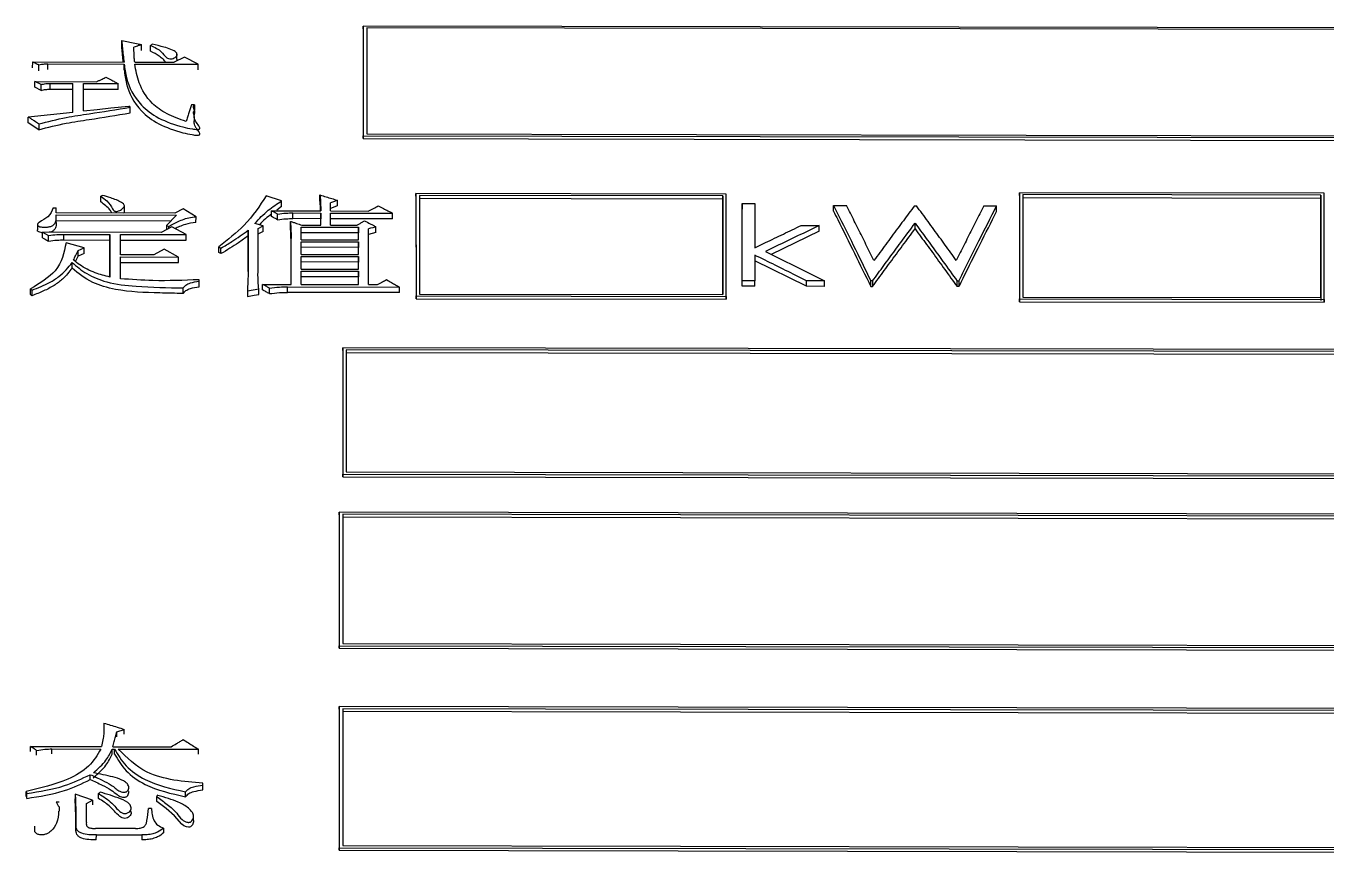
# Model space of a CAD drawing. Header units: millimetres. Extents: x 2384 to 4064, y 886 to 2074.
# Drawn here: x 2779.08 to 2797.7, y 1858.33 to 1870.18 of the extents above; entities that cross this region are included whole.
import ezdxf

# ---------------------------------------------------------------- set-up
doc = ezdxf.new("R2010")
doc.units = ezdxf.units.MM

msp = doc.modelspace()

# ---------------------------------------------------------------- linework, layer by layer
at = {"color": 7, "linetype": 'Continuous', "lineweight": 25}
for p, q in [((2783.903, 1870.134), (2783.905, 1868.563)), ((2806.037, 1870.135), (2783.904, 1870.176)), ((2805.987, 1870.111), (2783.954, 1870.152)), ((2780.86, 1869.815), (2780.86, 1869.899)), ((2781.347, 1869.732), (2781.196, 1869.658)), ((2781.236, 1869.7), (2781.236, 1869.784)), ((2781.542, 1869.63), (2781.347, 1869.732)), ((2779.172, 1869.578), (2779.173, 1869.661)), ((2779.173, 1869.661), (2780.482, 1869.659)), ((2779.259, 1869.535), (2779.259, 1869.618)), ((2779.389, 1869.634), (2780.482, 1869.632)), ((2779.389, 1869.551), (2779.389, 1869.634)), ((2780.481, 1869.549), (2780.482, 1869.632)), ((2780.633, 1869.659), (2781.196, 1869.658)), ((2780.633, 1869.632), (2781.542, 1869.63)), ((2779.205, 1869.381), (2780.092, 1869.379)), ((2779.205, 1869.298), (2779.205, 1869.381)), ((2779.421, 1869.27), (2779.422, 1869.354)), ((2779.422, 1869.354), (2779.746, 1869.353)), ((2779.292, 1869.254), (2779.205, 1869.298)), ((2779.421, 1869.27), (2779.746, 1869.27)), ((2779.747, 1868.938), (2779.746, 1869.353)), ((2779.746, 1869.27), (2779.746, 1869.353)), ((2779.746, 1868.938), (2779.746, 1869.27)), ((2780.395, 1869.269), (2779.897, 1869.269)), ((2779.898, 1869.353), (2780.395, 1869.352)), ((2779.898, 1868.96), (2779.898, 1869.353)), ((2780.569, 1869.013), (2780.547, 1869.03)), ((2781.488, 1869.045), (2781.445, 1869.045)), ((2779.747, 1868.938), (2779.108, 1868.873)), ((2779.26, 1868.691), (2779.108, 1868.79)), ((2783.955, 1868.63), (2805.988, 1868.589)), ((2783.905, 1868.604), (2806.038, 1868.563)), ((2783.905, 1868.563), (2783.905, 1868.604)), ((2783.905, 1868.563), (2806.038, 1868.522)), ((2780.148, 1867.739), (2780.169, 1867.751)), ((2782.733, 1867.671), (2782.516, 1867.746)), ((2783.284, 1867.675), (2783.284, 1867.756)), ((2784.658, 1867.778), (2784.659, 1866.311)), ((2789.099, 1867.77), (2784.658, 1867.778)), ((2784.658, 1867.737), (2784.659, 1866.271)), ((2784.708, 1867.751), (2784.709, 1866.338)), ((2789.049, 1867.743), (2784.708, 1867.751)), ((2784.708, 1867.711), (2789.049, 1867.703)), ((2789.05, 1866.33), (2789.049, 1867.743)), ((2789.049, 1867.743), (2789.049, 1867.703)), ((2789.049, 1867.703), (2789.05, 1866.33)), ((2789.1, 1866.302), (2789.099, 1867.77)), ((2793.295, 1867.788), (2793.296, 1866.267)), ((2797.658, 1867.78), (2793.295, 1867.788)), ((2793.295, 1867.747), (2793.296, 1866.227)), ((2793.345, 1867.762), (2793.346, 1866.295)), ((2797.608, 1867.754), (2793.345, 1867.762)), ((2793.345, 1867.721), (2797.608, 1867.713)), ((2797.608, 1866.287), (2797.608, 1867.754)), ((2797.608, 1867.754), (2797.608, 1867.713)), ((2797.658, 1866.259), (2797.658, 1867.78)), ((2779.466, 1867.574), (2779.509, 1867.574)), ((2779.509, 1867.499), (2779.509, 1867.574)), ((2781.208, 1867.496), (2779.509, 1867.499)), ((2780.485, 1867.521), (2780.485, 1867.603)), ((2781.327, 1867.559), (2781.208, 1867.496)), ((2781.511, 1867.444), (2781.327, 1867.559)), ((2782.592, 1867.528), (2783.295, 1867.527)), ((2782.592, 1867.447), (2782.592, 1867.528)), ((2782.733, 1867.59), (2782.665, 1867.539)), ((2782.733, 1867.59), (2782.733, 1867.671)), ((2782.895, 1867.499), (2783.295, 1867.498)), ((2782.895, 1867.418), (2782.895, 1867.499)), ((2783.296, 1867.325), (2783.295, 1867.498)), ((2783.295, 1867.498), (2783.295, 1867.417)), ((2783.436, 1867.527), (2783.436, 1867.642)), ((2783.436, 1867.527), (2783.977, 1867.526)), ((2783.436, 1867.498), (2784.323, 1867.496)), ((2783.436, 1867.325), (2783.436, 1867.498)), ((2789.328, 1866.529), (2789.327, 1867.634)), ((2789.327, 1867.634), (2789.507, 1867.634)), ((2789.328, 1866.449), (2789.327, 1867.553)), ((2789.507, 1867.634), (2789.507, 1866.999)), ((2790.635, 1867.605), (2790.821, 1867.604)), ((2791.794, 1867.602), (2791.82, 1867.602)), ((2792.785, 1867.601), (2792.968, 1867.6)), ((2792.968, 1867.519), (2792.968, 1867.6)), ((2779.241, 1867.335), (2779.24, 1867.255)), ((2779.509, 1867.471), (2781.229, 1867.467)), ((2779.51, 1867.363), (2779.511, 1867.444)), ((2779.51, 1867.39), (2781.154, 1867.387)), ((2781.229, 1867.467), (2781.089, 1867.317)), ((2781.089, 1867.317), (2781.121, 1867.306)), ((2781.089, 1867.317), (2781.089, 1867.259)), ((2781.51, 1867.363), (2781.511, 1867.444)), ((2782.473, 1867.315), (2782.354, 1867.35)), ((2782.398, 1867.274), (2782.473, 1867.315)), ((2782.679, 1867.401), (2782.679, 1867.482)), ((2783.295, 1867.417), (2782.895, 1867.418)), ((2783.025, 1867.325), (2783.296, 1867.325)), ((2783.295, 1867.325), (2783.295, 1867.417)), ((2784.323, 1867.415), (2783.436, 1867.417)), ((2783.436, 1867.325), (2783.815, 1867.324)), ((2790.172, 1867.319), (2790.43, 1867.318)), ((2790.43, 1867.237), (2790.43, 1867.318)), ((2791.802, 1867.271), (2791.802, 1867.352)), ((2779.315, 1867.222), (2779.401, 1867.175)), ((2781.013, 1867.219), (2779.315, 1867.222)), ((2779.315, 1867.142), (2779.315, 1867.222)), ((2779.401, 1867.095), (2779.401, 1867.175)), ((2779.617, 1867.112), (2779.618, 1867.192)), ((2779.618, 1867.192), (2780.278, 1867.191)), ((2780.278, 1867.191), (2780.278, 1866.581)), ((2780.429, 1867.191), (2781.37, 1867.189)), ((2780.429, 1866.899), (2780.429, 1867.191)), ((2781.165, 1867.3), (2781.013, 1867.219)), ((2781.37, 1867.189), (2781.165, 1867.3)), ((2782.257, 1867.251), (2782.257, 1866.666)), ((2782.257, 1867.171), (2782.257, 1867.251)), ((2782.257, 1866.659), (2782.257, 1867.171)), ((2782.473, 1867.234), (2782.397, 1867.194)), ((2782.398, 1866.69), (2782.398, 1867.274)), ((2782.873, 1867.054), (2782.874, 1867.134)), ((2782.874, 1866.476), (2782.874, 1867.134)), ((2783.014, 1867.296), (2783.836, 1867.295)), ((2783.014, 1867.116), (2783.014, 1867.296)), ((2783.836, 1867.214), (2783.014, 1867.216)), ((2783.836, 1867.115), (2783.836, 1867.295)), ((2783.836, 1867.295), (2783.836, 1867.214)), ((2783.836, 1867.115), (2783.836, 1867.214)), ((2783.977, 1866.474), (2783.977, 1867.271)), ((2790.43, 1867.237), (2789.741, 1866.906)), ((2779.617, 1867.112), (2780.277, 1867.111)), ((2779.91, 1867), (2779.65, 1867.07)), ((2779.823, 1866.959), (2779.91, 1867)), ((2779.823, 1866.879), (2779.823, 1866.959)), ((2780.278, 1866.581), (2780.277, 1867.111)), ((2780.429, 1867.11), (2781.37, 1867.109)), ((2781.057, 1866.98), (2780.905, 1866.898)), ((2781.262, 1866.868), (2781.057, 1866.98)), ((2781.835, 1866.933), (2781.835, 1867.014)), ((2781.835, 1867.013), (2781.868, 1866.996)), ((2781.868, 1866.916), (2781.835, 1866.933)), ((2781.868, 1866.916), (2781.868, 1866.996)), ((2782.874, 1866.476), (2782.873, 1867.054)), ((2783.014, 1867.116), (2783.836, 1867.115)), ((2783.014, 1867.087), (2783.837, 1867.086)), ((2783.014, 1866.906), (2783.014, 1867.087)), ((2783.836, 1867.005), (2783.014, 1867.007)), ((2783.837, 1867.086), (2783.836, 1867.005)), ((2783.836, 1866.904), (2783.836, 1867.005)), ((2783.837, 1866.904), (2783.837, 1867.086)), ((2779.737, 1866.709), (2779.737, 1866.789)), ((2779.91, 1866.919), (2779.823, 1866.879)), ((2780.905, 1866.898), (2780.429, 1866.899)), ((2780.429, 1866.87), (2781.262, 1866.868)), ((2780.429, 1866.557), (2780.429, 1866.87)), ((2780.429, 1866.79), (2781.262, 1866.788)), ((2783.014, 1866.906), (2783.837, 1866.904)), ((2783.014, 1866.877), (2783.837, 1866.875)), ((2783.015, 1866.694), (2783.014, 1866.877)), ((2783.836, 1866.795), (2783.014, 1866.797)), ((2783.837, 1866.875), (2783.836, 1866.795)), ((2783.836, 1866.693), (2783.836, 1866.795)), ((2783.837, 1866.693), (2783.837, 1866.875)), ((2789.507, 1866.895), (2789.507, 1866.529)), ((2790.25, 1866.448), (2789.507, 1866.815)), ((2783.836, 1866.583), (2783.014, 1866.585)), ((2783.015, 1866.694), (2783.837, 1866.693)), ((2783.015, 1866.665), (2783.837, 1866.663)), ((2783.015, 1866.475), (2783.015, 1866.665)), ((2783.837, 1866.663), (2783.836, 1866.583)), ((2783.836, 1866.474), (2783.836, 1866.583)), ((2783.837, 1866.474), (2783.837, 1866.663)), ((2779.142, 1866.411), (2779.164, 1866.393)), ((2779.142, 1866.332), (2779.142, 1866.411)), ((2781.554, 1866.52), (2781.554, 1866.543)), ((2781.554, 1866.44), (2781.554, 1866.52)), ((2782.247, 1866.382), (2782.246, 1866.302)), ((2782.247, 1866.382), (2782.409, 1866.411)), ((2782.463, 1866.397), (2782.463, 1866.476)), ((2782.463, 1866.476), (2782.874, 1866.476)), ((2782.56, 1866.343), (2782.56, 1866.423)), ((2782.82, 1866.361), (2782.82, 1866.44)), ((2782.82, 1866.44), (2784.421, 1866.437)), ((2783.015, 1866.475), (2783.837, 1866.474)), ((2783.977, 1866.474), (2784.107, 1866.473)), ((2789.328, 1866.449), (2789.328, 1866.529)), ((2789.507, 1866.529), (2789.328, 1866.529)), ((2789.507, 1866.449), (2789.328, 1866.449)), ((2789.507, 1866.449), (2789.507, 1866.529)), ((2790.507, 1866.527), (2790.25, 1866.527)), ((2790.507, 1866.447), (2790.25, 1866.448)), ((2790.507, 1866.447), (2790.507, 1866.527)), ((2791.167, 1866.446), (2791.193, 1866.446)), ((2791.193, 1866.525), (2791.168, 1866.526)), ((2791.193, 1866.525), (2791.193, 1866.446)), ((2792.43, 1866.523), (2792.404, 1866.523)), ((2792.429, 1866.444), (2792.404, 1866.444)), ((2792.43, 1866.523), (2792.429, 1866.444)), ((2779.163, 1866.314), (2779.142, 1866.332)), ((2784.421, 1866.358), (2782.82, 1866.361)), ((2784.659, 1866.271), (2784.659, 1866.311)), ((2784.659, 1866.311), (2789.1, 1866.302)), ((2784.659, 1866.271), (2789.1, 1866.262)), ((2784.709, 1866.338), (2789.05, 1866.33)), ((2789.1, 1866.302), (2789.1, 1866.263)), ((2789.1, 1866.262), (2789.1, 1866.291)), ((2793.296, 1866.227), (2793.296, 1866.267)), ((2793.296, 1866.267), (2797.658, 1866.259)), ((2793.296, 1866.227), (2797.658, 1866.219)), ((2793.346, 1866.295), (2797.608, 1866.287)), ((2797.658, 1866.259), (2797.658, 1866.219)), ((2797.658, 1866.219), (2797.658, 1866.248)), ((2783.611, 1865.529), (2783.611, 1865.568)), ((2805.744, 1865.528), (2783.611, 1865.568)), ((2783.611, 1865.529), (2783.611, 1863.721)), ((2805.694, 1865.5), (2783.661, 1865.54)), ((2783.661, 1865.501), (2805.694, 1865.46)), ((2783.661, 1863.789), (2805.694, 1863.748)), ((2783.611, 1863.759), (2805.744, 1863.719)), ((2783.611, 1863.721), (2783.611, 1863.759)), ((2783.611, 1863.721), (2805.744, 1863.68)), ((2805.694, 1863.173), (2783.561, 1863.214)), ((2783.561, 1863.176), (2783.561, 1861.265)), ((2805.644, 1863.143), (2783.611, 1863.184)), ((2783.611, 1863.146), (2805.644, 1863.106)), ((2783.561, 1861.265), (2783.561, 1861.301)), ((2783.561, 1861.301), (2805.694, 1861.261)), ((2783.561, 1861.265), (2805.694, 1861.224)), ((2783.611, 1861.332), (2805.644, 1861.292)), ((2805.694, 1860.389), (2783.561, 1860.43)), ((2783.561, 1860.394), (2783.561, 1858.373)), ((2805.644, 1860.357), (2783.611, 1860.398)), ((2783.611, 1860.362), (2805.644, 1860.322)), ((2780.376, 1860.069), (2780.484, 1860.103)), ((2780.376, 1859.998), (2780.376, 1860.069)), ((2779.143, 1859.858), (2780.16, 1859.856)), ((2779.143, 1859.787), (2779.143, 1859.858)), ((2780.187, 1860.021), (2780.186, 1860.007)), ((2779.229, 1859.732), (2779.229, 1859.802)), ((2779.445, 1859.752), (2779.446, 1859.822)), ((2779.446, 1859.822), (2780.149, 1859.821)), ((2780.311, 1859.821), (2780.344, 1859.821)), ((2780.311, 1859.75), (2780.311, 1859.821)), ((2780.322, 1859.855), (2781.155, 1859.854)), ((2780.343, 1859.75), (2780.344, 1859.821)), ((2780.398, 1859.821), (2781.544, 1859.819)), ((2779.997, 1859.384), (2779.997, 1859.454)), ((2781.609, 1859.305), (2781.609, 1859.333)), ((2781.609, 1859.235), (2781.609, 1859.305)), ((2779.078, 1859.212), (2779.089, 1859.184)), ((2779.088, 1859.114), (2779.089, 1859.184)), ((2780.03, 1859.091), (2779.781, 1859.176)), ((2779.781, 1859.176), (2779.781, 1859.106)), ((2780.949, 1859.069), (2780.949, 1859.139)), ((2781.36, 1859.138), (2781.36, 1859.208)), ((2779.51, 1859.064), (2779.543, 1859)), ((2779.51, 1859.064), (2779.554, 1859.064)), ((2779.555, 1858.93), (2779.555, 1859)), ((2779.943, 1859.043), (2780.03, 1859.091)), ((2779.943, 1858.769), (2779.943, 1859.043)), ((2780.574, 1859.009), (2780.574, 1859.01)), ((2780.574, 1858.94), (2780.574, 1858.947)), ((2780.873, 1858.971), (2780.83, 1858.971)), ((2781.468, 1858.821), (2781.468, 1858.822)), ((2781.469, 1858.884), (2781.469, 1858.891)), ((2779.201, 1858.717), (2779.201, 1858.647)), ((2779.792, 1858.734), (2779.791, 1858.665)), ((2779.792, 1858.715), (2779.791, 1858.646)), ((2780.646, 1858.683), (2780.073, 1858.684)), ((2780.083, 1858.523), (2780.084, 1858.592)), ((2780.084, 1858.592), (2780.733, 1858.591)), ((2780.733, 1858.591), (2780.733, 1858.522)), ((2781.047, 1858.689), (2781.046, 1858.62)), ((2783.561, 1858.407), (2805.694, 1858.366)), ((2783.561, 1858.373), (2783.561, 1858.407)), ((2783.561, 1858.373), (2805.694, 1858.332)), ((2783.611, 1858.44), (2805.644, 1858.399))]:
    msp.add_line(p, q, dxfattribs=at)
at = {"color": 7, "linetype": 'Continuous', "lineweight": 25, "flags": 128}
for points in [[(2783.903, 1870.134), (2783.904, 1870.158), (2783.904, 1870.176)], [(2780.449, 1869.884), (2780.449, 1869.931), (2780.449, 1869.968)], [(2780.86, 1869.899), (2780.865, 1869.902), (2780.874, 1869.908), (2780.882, 1869.914)], [(2780.73, 1869.825), (2780.73, 1869.872), (2780.73, 1869.909)], [(2781.541, 1869.547), (2781.542, 1869.593), (2781.542, 1869.63)], [(2779.292, 1869.254), (2779.292, 1869.296), (2779.292, 1869.338)], [(2780.395, 1869.269), (2780.395, 1869.315), (2780.395, 1869.352)], [(2779.898, 1868.96), (2780.094, 1868.981), (2780.29, 1869.002), (2780.547, 1869.03)], [(2780.568, 1868.931), (2780.568, 1868.961), (2780.569, 1868.987), (2780.569, 1869.013)], [(2781.488, 1869.045), (2781.488, 1868.973), (2781.488, 1868.964)], [(2779.108, 1868.79), (2779.108, 1868.837), (2779.108, 1868.873)], [(2779.26, 1868.774), (2779.26, 1868.753), (2779.26, 1868.732), (2779.26, 1868.691)], [(2780.147, 1867.658), (2780.147, 1867.686), (2780.147, 1867.713), (2780.148, 1867.739)], [(2783.533, 1867.681), (2783.533, 1867.636), (2783.533, 1867.6)], [(2784.658, 1867.737), (2784.658, 1867.76), (2784.658, 1867.778)], [(2793.295, 1867.747), (2793.295, 1867.77), (2793.295, 1867.788)], [(2784.323, 1867.415), (2784.323, 1867.461), (2784.323, 1867.496)], [(2789.327, 1867.634), (2789.327, 1867.589), (2789.327, 1867.553)], [(2790.635, 1867.524), (2790.635, 1867.569), (2790.635, 1867.605)], [(2781.121, 1867.277), (2781.121, 1867.281), (2781.121, 1867.306)], [(2782.473, 1867.234), (2782.473, 1867.279), (2782.473, 1867.315)], [(2782.863, 1867.297), (2782.863, 1867.342), (2782.863, 1867.378)], [(2780.277, 1867.111), (2780.277, 1867.156), (2780.278, 1867.191)], [(2781.37, 1867.109), (2781.37, 1867.154), (2781.37, 1867.189)], [(2784.085, 1867.3), (2784.04, 1867.288), (2784.008, 1867.28), (2783.977, 1867.271)], [(2784.085, 1867.22), (2784.031, 1867.205), (2783.977, 1867.191)], [(2784.085, 1867.22), (2784.085, 1867.265), (2784.085, 1867.3)], [(2779.91, 1866.919), (2779.91, 1866.964), (2779.91, 1867)], [(2781.262, 1866.788), (2781.262, 1866.833), (2781.262, 1866.868)], [(2779.163, 1866.314), (2779.164, 1866.343), (2779.164, 1866.368), (2779.164, 1866.393)], [(2781.327, 1866.346), (2781.327, 1866.368), (2781.327, 1866.39), (2781.327, 1866.425)], [(2782.409, 1866.332), (2782.409, 1866.376), (2782.409, 1866.411)], [(2784.421, 1866.358), (2784.421, 1866.402), (2784.421, 1866.437)], [(2790.25, 1866.448), (2790.25, 1866.492), (2790.25, 1866.527)], [(2791.167, 1866.446), (2791.168, 1866.491), (2791.168, 1866.526)], [(2792.404, 1866.444), (2792.404, 1866.488), (2792.404, 1866.523)], [(2782.246, 1866.302), (2782.294, 1866.311), (2782.342, 1866.32), (2782.409, 1866.332)], [(2783.561, 1863.176), (2783.561, 1863.197), (2783.561, 1863.214)], [(2783.561, 1860.394), (2783.561, 1860.414), (2783.561, 1860.43)], [(2780.484, 1860.032), (2780.484, 1860.072), (2780.484, 1860.103)], [(2781.544, 1859.748), (2781.544, 1859.787), (2781.544, 1859.819)], [(2779.078, 1859.142), (2779.078, 1859.17), (2779.078, 1859.191), (2779.078, 1859.212)], [(2780.116, 1859.182), (2780.122, 1859.187), (2780.13, 1859.195), (2780.138, 1859.203)], [(2780.116, 1859.112), (2780.116, 1859.138), (2780.116, 1859.16), (2780.116, 1859.182)], [(2780.949, 1859.139), (2780.955, 1859.149), (2780.96, 1859.16)], [(2780.03, 1859.091), (2780.03, 1859.052), (2780.029, 1859.022)], [(2781.468, 1858.821), (2781.474, 1858.777), (2781.46, 1858.735), (2781.448, 1858.72), (2781.431, 1858.707), (2781.417, 1858.703), (2781.401, 1858.702), (2781.375, 1858.706), (2781.338, 1858.721), (2781.309, 1858.745), (2781.203, 1858.866), (2781.081, 1858.97), (2780.949, 1859.069), (2780.949, 1859.069)]]:
    msp.add_lwpolyline(points, dxfattribs=at)
at = {"color": 7, "linetype": 'Continuous', "lineweight": 25}
for points, knots in [([(2783.904, 1870.176), (2783.904, 1870.023), (2783.904, 1869.715), (2783.904, 1869.193), (2783.905, 1868.818), (2783.905, 1868.604)], [0, 0, 0, 0, 0.300081, 0.600162, 1, 1, 1, 1]), ([(2783.954, 1870.152), (2783.954, 1869.998), (2783.954, 1869.691), (2783.954, 1869.184), (2783.955, 1868.827), (2783.955, 1868.63)], [0, 0, 0, 0, 0.3099206, 0.6198411, 1, 1, 1, 1]), ([(2780.449, 1869.968), (2780.452, 1869.932), (2780.457, 1869.862), (2780.468, 1869.759), (2780.477, 1869.692), (2780.482, 1869.659)], [0, 0, 0, 0, 0.35333, 0.676641, 1, 1, 1, 1]), ([(2780.449, 1869.968), (2780.48, 1869.962), (2780.542, 1869.949), (2780.636, 1869.929), (2780.699, 1869.916), (2780.73, 1869.909)], [0, 0, 0, 0, 0.332041, 0.66602, 1, 1, 1, 1]), ([(2780.86, 1869.899), (2780.919, 1869.871), (2781.023, 1869.823), (2781.056, 1869.74), (2781.117, 1869.709), (2781.153, 1869.704), (2781.187, 1869.712), (2781.212, 1869.726), (2781.231, 1869.742), (2781.24, 1869.76), (2781.24, 1869.778), (2781.221, 1869.81), (2781.152, 1869.844), (2781.033, 1869.881), (2780.939, 1869.902), (2780.882, 1869.914)], [0, 0, 0, 0, 0.207899, 0.367255, 0.399925, 0.431308, 0.463075, 0.497006, 0.528572, 0.558381, 0.588718, 0.619577, 0.72297, 0.829976, 1, 1, 1, 1]), ([(2780.471, 1869.659), (2780.47, 1869.668), (2780.464, 1869.71), (2780.457, 1869.785), (2780.451, 1869.851), (2780.449, 1869.884)], [0, 0, 0, 0, 0.119467, 0.559701, 1, 1, 1, 1]), ([(2780.73, 1869.909), (2780.716, 1869.905), (2780.691, 1869.896), (2780.655, 1869.884), (2780.633, 1869.876), (2780.622, 1869.872)], [0, 0, 0, 0, 0.39045, 0.695225, 1, 1, 1, 1]), ([(2780.633, 1869.659), (2780.631, 1869.678), (2780.627, 1869.716), (2780.623, 1869.788), (2780.622, 1869.839), (2780.622, 1869.872)], [0, 0, 0, 0, 0.268563, 0.537144, 1, 1, 1, 1]), ([(2781.076, 1869.658), (2781.064, 1869.672), (2781.04, 1869.703), (2780.97, 1869.757), (2780.903, 1869.792), (2780.86, 1869.815)], [0, 0, 0, 0, 0.235239, 0.506973, 1, 1, 1, 1]), ([(2779.259, 1869.618), (2779.247, 1869.624), (2779.226, 1869.635), (2779.197, 1869.649), (2779.181, 1869.657), (2779.173, 1869.661)], [0, 0, 0, 0, 0.42836, 0.71418, 1, 1, 1, 1]), ([(2779.259, 1869.618), (2779.273, 1869.622), (2779.295, 1869.629), (2779.329, 1869.632), (2779.359, 1869.634), (2779.379, 1869.634), (2779.389, 1869.634)], [0, 0, 0, 0, 0.335689, 0.556704, 0.778126, 1, 1, 1, 1]), ([(2780.481, 1869.549), (2780.491, 1869.482), (2780.52, 1869.283), (2780.65, 1869.005), (2780.962, 1868.765), (2781.24, 1868.666), (2781.432, 1868.623), (2781.507, 1868.612), (2781.541, 1868.613), (2781.553, 1868.616), (2781.561, 1868.619), (2781.565, 1868.624), (2781.567, 1868.633), (2781.555, 1868.665), (2781.51, 1868.714), (2781.473, 1868.791), (2781.5, 1868.858), (2781.478, 1868.909), (2781.472, 1868.936), (2781.477, 1868.953), (2781.484, 1868.959), (2781.488, 1868.962)], [0, 0, 0, 0, 0.129829, 0.392265, 0.539565, 0.686588, 0.73718, 0.76257, 0.76778, 0.773041, 0.775887, 0.778742, 0.782767, 0.793345, 0.839945, 0.886831, 0.942514, 0.966733, 0.986504, 0.993692, 1, 1, 1, 1]), ([(2780.482, 1869.632), (2780.491, 1869.566), (2780.521, 1869.366), (2780.65, 1869.089), (2780.961, 1868.848), (2781.24, 1868.748), (2781.434, 1868.705), (2781.51, 1868.694), (2781.543, 1868.696), (2781.553, 1868.698), (2781.561, 1868.702), (2781.565, 1868.706), (2781.568, 1868.715), (2781.556, 1868.746), (2781.513, 1868.794), (2781.473, 1868.869), (2781.502, 1868.937), (2781.479, 1868.989), (2781.472, 1869.016), (2781.476, 1869.033), (2781.482, 1869.041), (2781.487, 1869.044), (2781.488, 1869.045)], [0, 0, 0, 0, 0.1296895, 0.3918261, 0.5391699, 0.6862541, 0.7378331, 0.7637425, 0.7682469, 0.7727858, 0.7756342, 0.7784935, 0.7824669, 0.7927585, 0.8379735, 0.8833174, 0.939018, 0.9655913, 0.9846092, 0.9922703, 0.9982639, 1, 1, 1, 1]), ([(2781.369, 1868.808), (2781.274, 1868.843), (2781.083, 1868.911), (2780.826, 1869.098), (2780.686, 1869.35), (2780.65, 1869.542), (2780.633, 1869.632)], [0, 0, 0, 0, 0.194325, 0.390694, 0.714331, 1, 1, 1, 1]), ([(2781.235, 1869.699), (2781.236, 1869.698), (2781.24, 1869.692), (2781.239, 1869.686), (2781.238, 1869.682)], [0, 0, 0, 0, 0.30905, 1, 1, 1, 1]), ([(2779.292, 1869.338), (2779.28, 1869.344), (2779.259, 1869.354), (2779.23, 1869.369), (2779.214, 1869.377), (2779.205, 1869.381)], [0, 0, 0, 0, 0.428366, 0.714183, 1, 1, 1, 1]), ([(2779.292, 1869.338), (2779.315, 1869.343), (2779.356, 1869.353), (2779.402, 1869.354), (2779.422, 1869.354)], [0, 0, 0, 0, 0.55558, 1, 1, 1, 1]), ([(2780.092, 1869.379), (2780.105, 1869.386), (2780.129, 1869.398), (2780.173, 1869.42), (2780.204, 1869.435), (2780.222, 1869.444)], [0, 0, 0, 0, 0.285577, 0.571154, 1, 1, 1, 1]), ([(2780.222, 1869.444), (2780.246, 1869.431), (2780.287, 1869.41), (2780.345, 1869.379), (2780.378, 1869.361), (2780.395, 1869.352)], [0, 0, 0, 0, 0.416444, 0.708222, 1, 1, 1, 1]), ([(2779.292, 1869.254), (2779.315, 1869.26), (2779.356, 1869.27), (2779.401, 1869.27), (2779.421, 1869.27)], [0, 0, 0, 0, 0.555545, 1, 1, 1, 1]), ([(2779.26, 1868.774), (2779.39, 1868.807), (2779.623, 1868.867), (2780.07, 1868.931), (2780.374, 1868.981), (2780.569, 1869.013)], [0, 0, 0, 0, 0.310143, 0.557762, 1, 1, 1, 1]), ([(2781.445, 1869.045), (2781.433, 1869.007), (2781.414, 1868.949), (2781.389, 1868.87), (2781.376, 1868.829), (2781.369, 1868.808)], [0, 0, 0, 0, 0.47686, 0.73846, 1, 1, 1, 1]), ([(2779.26, 1868.774), (2779.238, 1868.788), (2779.202, 1868.812), (2779.152, 1868.845), (2779.123, 1868.864), (2779.108, 1868.873)], [0, 0, 0, 0, 0.430323, 0.715161, 1, 1, 1, 1]), ([(2779.26, 1868.691), (2779.389, 1868.724), (2779.623, 1868.784), (2780.069, 1868.849), (2780.373, 1868.899), (2780.568, 1868.931)], [0, 0, 0, 0, 0.310123, 0.557748, 1, 1, 1, 1]), ([(2780.148, 1867.739), (2780.178, 1867.717), (2780.253, 1867.663), (2780.304, 1867.59), (2780.326, 1867.538), (2780.34, 1867.527), (2780.351, 1867.522), (2780.363, 1867.52), (2780.381, 1867.521), (2780.407, 1867.527), (2780.441, 1867.545), (2780.468, 1867.568), (2780.486, 1867.593), (2780.485, 1867.612), (2780.472, 1867.633), (2780.412, 1867.672), (2780.306, 1867.71), (2780.21, 1867.739), (2780.169, 1867.751)], [0, 0, 0, 0, 0.137525, 0.335447, 0.378025, 0.3933, 0.403602, 0.413937, 0.429101, 0.455132, 0.490172, 0.557555, 0.588524, 0.619673, 0.649408, 0.693614, 0.870956, 1, 1, 1, 1]), ([(2782.516, 1867.746), (2782.422, 1867.601), (2782.253, 1867.339), (2781.964, 1867.114), (2781.835, 1867.014)], [0, 0, 0, 0, 0.556051, 1, 1, 1, 1]), ([(2783.284, 1867.756), (2783.287, 1867.736), (2783.291, 1867.694), (2783.295, 1867.618), (2783.295, 1867.562), (2783.295, 1867.527)], [0, 0, 0, 0, 0.271414, 0.542845, 1, 1, 1, 1]), ([(2783.284, 1867.756), (2783.314, 1867.747), (2783.37, 1867.73), (2783.453, 1867.705), (2783.507, 1867.689), (2783.533, 1867.681)], [0, 0, 0, 0, 0.357822, 0.678911, 1, 1, 1, 1]), ([(2783.533, 1867.681), (2783.52, 1867.676), (2783.497, 1867.666), (2783.464, 1867.653), (2783.445, 1867.645), (2783.436, 1867.642)], [0, 0, 0, 0, 0.419954, 0.709977, 1, 1, 1, 1]), ([(2797.608, 1867.713), (2797.608, 1867.444), (2797.608, 1866.962), (2797.608, 1866.466), (2797.608, 1866.247)], [0, 0, 0, 0, 0.559997, 1, 1, 1, 1]), ([(2779.466, 1867.574), (2779.45, 1867.528), (2779.42, 1867.445), (2779.295, 1867.387), (2779.244, 1867.347), (2779.237, 1867.328), (2779.247, 1867.316), (2779.265, 1867.305), (2779.298, 1867.296), (2779.346, 1867.292), (2779.397, 1867.297), (2779.443, 1867.309), (2779.493, 1867.342), (2779.511, 1867.401), (2779.51, 1867.447), (2779.509, 1867.471)], [0, 0, 0, 0, 0.230342, 0.416703, 0.453391, 0.48758, 0.504129, 0.522219, 0.561724, 0.611998, 0.663323, 0.713955, 0.762021, 0.881086, 1, 1, 1, 1]), ([(2780.305, 1867.498), (2780.297, 1867.514), (2780.278, 1867.551), (2780.22, 1867.604), (2780.172, 1867.64), (2780.147, 1867.658)], [0, 0, 0, 0, 0.263498, 0.628443, 1, 1, 1, 1]), ([(2780.484, 1867.522), (2780.484, 1867.516), (2780.484, 1867.507), (2780.476, 1867.5), (2780.473, 1867.498)], [0, 0, 0, 0, 0.677229, 1, 1, 1, 1]), ([(2782.354, 1867.35), (2782.414, 1867.414), (2782.52, 1867.53), (2782.668, 1867.628), (2782.733, 1867.671)], [0, 0, 0, 0, 0.558291, 1, 1, 1, 1]), ([(2782.679, 1867.482), (2782.667, 1867.489), (2782.646, 1867.5), (2782.617, 1867.515), (2782.601, 1867.524), (2782.592, 1867.528)], [0, 0, 0, 0, 0.42836, 0.71418, 1, 1, 1, 1]), ([(2782.679, 1867.482), (2782.719, 1867.488), (2782.79, 1867.498), (2782.863, 1867.499), (2782.895, 1867.499)], [0, 0, 0, 0, 0.5588348, 1, 1, 1, 1]), ([(2783.294, 1867.527), (2783.293, 1867.542), (2783.292, 1867.591), (2783.288, 1867.641), (2783.284, 1867.675)], [0, 0, 0, 0, 0.303655, 1, 1, 1, 1]), ([(2783.533, 1867.6), (2783.517, 1867.594), (2783.485, 1867.58), (2783.452, 1867.567), (2783.436, 1867.561)], [0, 0, 0, 0, 0.501498, 1, 1, 1, 1]), ([(2783.977, 1867.526), (2783.989, 1867.532), (2784.014, 1867.545), (2784.061, 1867.57), (2784.095, 1867.588), (2784.118, 1867.6)], [0, 0, 0, 0, 0.263609, 0.527219, 1, 1, 1, 1]), ([(2784.118, 1867.6), (2784.143, 1867.587), (2784.19, 1867.564), (2784.258, 1867.529), (2784.301, 1867.507), (2784.323, 1867.496)], [0, 0, 0, 0, 0.369349, 0.684674, 1, 1, 1, 1]), ([(2790.635, 1867.605), (2790.654, 1867.567), (2790.748, 1867.379), (2790.926, 1867.022), (2791.084, 1866.697), (2791.168, 1866.526)], [0, 0, 0, 0, 0.105997, 0.529992, 1, 1, 1, 1]), ([(2790.635, 1867.524), (2790.655, 1867.484), (2790.755, 1867.284), (2790.932, 1866.927), (2791.09, 1866.605), (2791.167, 1866.446)], [0, 0, 0, 0, 0.112618, 0.563095, 1, 1, 1, 1]), ([(2791.212, 1866.816), (2791.194, 1866.855), (2791.137, 1866.97), (2791.043, 1867.159), (2790.932, 1867.383), (2790.858, 1867.531), (2790.821, 1867.604)], [0, 0, 0, 0, 0.144497, 0.433492, 0.716743, 1, 1, 1, 1]), ([(2791.794, 1867.602), (2791.767, 1867.567), (2791.687, 1867.459), (2791.55, 1867.275), (2791.383, 1867.049), (2791.269, 1866.894), (2791.212, 1866.816)], [0, 0, 0, 0, 0.137967, 0.413903, 0.706948, 1, 1, 1, 1]), ([(2792.392, 1866.82), (2792.365, 1866.856), (2792.286, 1866.966), (2792.151, 1867.152), (2791.987, 1867.377), (2791.876, 1867.527), (2791.82, 1867.602)], [0, 0, 0, 0, 0.139179, 0.417538, 0.708766, 1, 1, 1, 1]), ([(2792.785, 1867.601), (2792.766, 1867.563), (2792.709, 1867.451), (2792.615, 1867.265), (2792.503, 1867.042), (2792.429, 1866.894), (2792.392, 1866.82)], [0, 0, 0, 0, 0.145351, 0.436054, 0.718024, 1, 1, 1, 1]), ([(2792.429, 1866.444), (2792.45, 1866.485), (2792.551, 1866.689), (2792.73, 1867.05), (2792.89, 1867.364), (2792.968, 1867.519)], [0, 0, 0, 0, 0.1124937, 0.5624736, 1, 1, 1, 1]), ([(2792.43, 1866.523), (2792.449, 1866.562), (2792.544, 1866.755), (2792.723, 1867.116), (2792.884, 1867.433), (2792.968, 1867.6)], [0, 0, 0, 0, 0.105883, 0.529421, 1, 1, 1, 1]), ([(2779.508, 1867.363), (2779.508, 1867.348), (2779.509, 1867.311), (2779.493, 1867.262), (2779.448, 1867.23), (2779.422, 1867.224), (2779.411, 1867.222)], [0, 0, 0, 0, 0.26865, 0.702512, 0.877748, 1, 1, 1, 1]), ([(2781.121, 1867.306), (2781.159, 1867.327), (2781.221, 1867.362), (2781.317, 1867.403), (2781.407, 1867.435), (2781.476, 1867.441), (2781.511, 1867.444)], [0, 0, 0, 0, 0.334836, 0.553745, 0.775373, 1, 1, 1, 1]), ([(2781.51, 1867.363), (2781.458, 1867.356), (2781.372, 1867.345), (2781.278, 1867.306), (2781.232, 1867.284), (2781.212, 1867.274)], [0, 0, 0, 0, 0.470332, 0.771029, 1, 1, 1, 1]), ([(2782.592, 1867.483), (2782.562, 1867.461), (2782.497, 1867.414), (2782.445, 1867.36), (2782.418, 1867.331)], [0, 0, 0, 0, 0.457262, 1, 1, 1, 1]), ([(2782.679, 1867.401), (2782.664, 1867.409), (2782.635, 1867.424), (2782.606, 1867.44), (2782.592, 1867.447)], [0, 0, 0, 0, 0.499999, 1, 1, 1, 1]), ([(2782.679, 1867.401), (2782.718, 1867.407), (2782.79, 1867.417), (2782.863, 1867.418), (2782.895, 1867.418)], [0, 0, 0, 0, 0.558823, 1, 1, 1, 1]), ([(2782.863, 1867.378), (2782.864, 1867.348), (2782.867, 1867.293), (2782.87, 1867.212), (2782.873, 1867.16), (2782.874, 1867.134)], [0, 0, 0, 0, 0.362107, 0.681053, 1, 1, 1, 1]), ([(2782.863, 1867.378), (2782.877, 1867.373), (2782.907, 1867.364), (2782.961, 1867.346), (2783, 1867.333), (2783.025, 1867.325)], [0, 0, 0, 0, 0.27079, 0.54158, 1, 1, 1, 1]), ([(2783.815, 1867.324), (2783.827, 1867.331), (2783.85, 1867.345), (2783.887, 1867.366), (2783.911, 1867.38), (2783.923, 1867.387)], [0, 0, 0, 0, 0.3275538, 0.6637769, 1, 1, 1, 1]), ([(2783.923, 1867.387), (2783.95, 1867.373), (2783.991, 1867.351), (2784.045, 1867.322), (2784.072, 1867.308), (2784.085, 1867.3)], [0, 0, 0, 0, 0.4999999, 0.7499999, 1, 1, 1, 1]), ([(2789.507, 1866.999), (2789.559, 1867.024), (2789.696, 1867.09), (2789.917, 1867.197), (2790.087, 1867.278), (2790.172, 1867.319)], [0, 0, 0, 0, 0.233528, 0.616763, 1, 1, 1, 1]), ([(2790.43, 1867.318), (2790.378, 1867.293), (2790.224, 1867.219), (2789.967, 1867.096), (2789.761, 1866.997), (2789.659, 1866.947)], [0, 0, 0, 0, 0.201203, 0.600601, 1, 1, 1, 1]), ([(2791.193, 1866.525), (2791.22, 1866.562), (2791.301, 1866.673), (2791.435, 1866.856), (2791.611, 1867.095), (2791.733, 1867.26), (2791.802, 1867.352)], [0, 0, 0, 0, 0.132228, 0.396684, 0.661141, 1, 1, 1, 1]), ([(2791.802, 1867.352), (2791.828, 1867.316), (2791.908, 1867.207), (2792.041, 1867.025), (2792.215, 1866.786), (2792.336, 1866.617), (2792.404, 1866.523)], [0, 0, 0, 0, 0.1324799, 0.3974403, 0.6624006, 1, 1, 1, 1]), ([(2779.315, 1867.215), (2779.308, 1867.216), (2779.288, 1867.217), (2779.265, 1867.225), (2779.247, 1867.235), (2779.238, 1867.245), (2779.241, 1867.251), (2779.243, 1867.255)], [0, 0, 0, 0, 0.178857, 0.534546, 0.69736, 0.846239, 1, 1, 1, 1]), ([(2779.315, 1867.142), (2779.327, 1867.135), (2779.348, 1867.124), (2779.376, 1867.108), (2779.393, 1867.099), (2779.401, 1867.095)], [0, 0, 0, 0, 0.428611, 0.714305, 1, 1, 1, 1]), ([(2779.401, 1867.175), (2779.441, 1867.181), (2779.512, 1867.191), (2779.585, 1867.192), (2779.618, 1867.192)], [0, 0, 0, 0, 0.5588348, 1, 1, 1, 1]), ([(2781.868, 1866.996), (2781.92, 1867.026), (2782.014, 1867.082), (2782.142, 1867.169), (2782.219, 1867.224), (2782.257, 1867.251)], [0, 0, 0, 0, 0.376305, 0.687979, 1, 1, 1, 1]), ([(2782.257, 1867.171), (2782.211, 1867.138), (2782.127, 1867.077), (2781.996, 1866.992), (2781.911, 1866.941), (2781.868, 1866.916)], [0, 0, 0, 0, 0.372808, 0.686119, 1, 1, 1, 1]), ([(2782.873, 1867.054), (2782.872, 1867.083), (2782.87, 1867.139), (2782.866, 1867.22), (2782.864, 1867.271), (2782.863, 1867.297)], [0, 0, 0, 0, 0.366204, 0.683102, 1, 1, 1, 1]), ([(2791.193, 1866.446), (2791.221, 1866.484), (2791.305, 1866.599), (2791.448, 1866.794), (2791.623, 1867.031), (2791.742, 1867.191), (2791.802, 1867.271)], [0, 0, 0, 0, 0.1374394, 0.4123184, 0.7061558, 1, 1, 1, 1]), ([(2791.802, 1867.271), (2791.829, 1867.234), (2791.912, 1867.121), (2792.054, 1866.927), (2792.227, 1866.689), (2792.345, 1866.525), (2792.404, 1866.444)], [0, 0, 0, 0, 0.137702, 0.413107, 0.70655, 1, 1, 1, 1]), ([(2779.65, 1867.07), (2779.623, 1866.93), (2779.574, 1866.676), (2779.276, 1866.493), (2779.142, 1866.411)], [0, 0, 0, 0, 0.551895, 1, 1, 1, 1]), ([(2779.401, 1867.095), (2779.441, 1867.101), (2779.512, 1867.111), (2779.585, 1867.112), (2779.617, 1867.112)], [0, 0, 0, 0, 0.558823, 1, 1, 1, 1]), ([(2779.759, 1866.824), (2779.766, 1866.844), (2779.78, 1866.877), (2779.803, 1866.921), (2779.817, 1866.946), (2779.823, 1866.959)], [0, 0, 0, 0, 0.438753, 0.719321, 1, 1, 1, 1]), ([(2789.659, 1866.947), (2789.71, 1866.922), (2789.865, 1866.845), (2790.148, 1866.706), (2790.379, 1866.591), (2790.507, 1866.527)], [0, 0, 0, 0, 0.182207, 0.546622, 1, 1, 1, 1]), ([(2779.164, 1866.393), (2779.25, 1866.428), (2779.391, 1866.483), (2779.553, 1866.586), (2779.657, 1866.684), (2779.71, 1866.754), (2779.737, 1866.789)], [0, 0, 0, 0, 0.3473722, 0.5679297, 0.7850181, 1, 1, 1, 1]), ([(2779.737, 1866.789), (2779.803, 1866.733), (2779.936, 1866.621), (2780.25, 1866.489), (2780.734, 1866.435), (2781.103, 1866.429), (2781.327, 1866.425)], [0, 0, 0, 0, 0.189312, 0.380663, 0.622563, 1, 1, 1, 1]), ([(2780.278, 1866.581), (2780.206, 1866.599), (2780.089, 1866.629), (2779.949, 1866.693), (2779.844, 1866.754), (2779.787, 1866.801), (2779.759, 1866.824)], [0, 0, 0, 0, 0.34637, 0.567178, 0.784978, 1, 1, 1, 1]), ([(2779.784, 1866.804), (2779.79, 1866.817), (2779.803, 1866.841), (2779.816, 1866.866), (2779.823, 1866.879)], [0, 0, 0, 0, 0.491704, 1, 1, 1, 1]), ([(2790.25, 1866.527), (2790.198, 1866.553), (2790.049, 1866.627), (2789.801, 1866.75), (2789.605, 1866.847), (2789.507, 1866.895)], [0, 0, 0, 0, 0.208204, 0.604101, 1, 1, 1, 1]), ([(2779.737, 1866.709), (2779.695, 1866.655), (2779.625, 1866.566), (2779.482, 1866.457), (2779.331, 1866.379), (2779.22, 1866.336), (2779.163, 1866.314)], [0, 0, 0, 0, 0.332711, 0.551426, 0.774321, 1, 1, 1, 1]), ([(2781.327, 1866.346), (2781.215, 1866.348), (2780.891, 1866.354), (2780.441, 1866.37), (2779.988, 1866.499), (2779.826, 1866.634), (2779.737, 1866.709)], [0, 0, 0, 0, 0.188279, 0.544713, 0.7478, 1, 1, 1, 1]), ([(2782.257, 1866.666), (2782.256, 1866.632), (2782.254, 1866.567), (2782.25, 1866.472), (2782.248, 1866.412), (2782.247, 1866.382)], [0, 0, 0, 0, 0.367121, 0.68356, 1, 1, 1, 1]), ([(2782.409, 1866.411), (2782.405, 1866.445), (2782.399, 1866.509), (2782.397, 1866.602), (2782.398, 1866.66), (2782.398, 1866.69)], [0, 0, 0, 0, 0.368742, 0.684307, 1, 1, 1, 1]), ([(2781.554, 1866.543), (2781.334, 1866.534), (2780.958, 1866.518), (2780.584, 1866.546), (2780.429, 1866.557)], [0, 0, 0, 0, 0.5864613, 1, 1, 1, 1]), ([(2781.327, 1866.425), (2781.338, 1866.44), (2781.361, 1866.469), (2781.442, 1866.505), (2781.511, 1866.514), (2781.554, 1866.52)], [0, 0, 0, 0, 0.268928, 0.5480456, 1, 1, 1, 1]), ([(2781.327, 1866.346), (2781.338, 1866.36), (2781.361, 1866.389), (2781.442, 1866.425), (2781.511, 1866.434), (2781.554, 1866.44)], [0, 0, 0, 0, 0.268787, 0.547894, 1, 1, 1, 1]), ([(2782.56, 1866.423), (2782.548, 1866.43), (2782.526, 1866.442), (2782.493, 1866.46), (2782.473, 1866.471), (2782.463, 1866.476)], [0, 0, 0, 0, 0.380765, 0.690382, 1, 1, 1, 1]), ([(2782.56, 1866.343), (2782.544, 1866.352), (2782.511, 1866.37), (2782.479, 1866.388), (2782.463, 1866.397)], [0, 0, 0, 0, 0.5, 1, 1, 1, 1]), ([(2782.56, 1866.423), (2782.608, 1866.429), (2782.694, 1866.439), (2782.781, 1866.44), (2782.82, 1866.44)], [0, 0, 0, 0, 0.5592, 1, 1, 1, 1]), ([(2784.107, 1866.473), (2784.12, 1866.48), (2784.144, 1866.494), (2784.188, 1866.517), (2784.218, 1866.534), (2784.237, 1866.544)], [0, 0, 0, 0, 0.2855769, 0.5711538, 1, 1, 1, 1]), ([(2784.237, 1866.544), (2784.261, 1866.53), (2784.304, 1866.505), (2784.365, 1866.47), (2784.402, 1866.448), (2784.421, 1866.437)], [0, 0, 0, 0, 0.392599, 0.696299, 1, 1, 1, 1]), ([(2782.56, 1866.343), (2782.608, 1866.349), (2782.694, 1866.359), (2782.781, 1866.36), (2782.82, 1866.361)], [0, 0, 0, 0, 0.559192, 1, 1, 1, 1]), ([(2783.611, 1865.568), (2783.611, 1865.391), (2783.611, 1865.036), (2783.611, 1864.434), (2783.611, 1864.005), (2783.611, 1863.759)], [0, 0, 0, 0, 0.300081, 0.600162, 1, 1, 1, 1]), ([(2783.661, 1865.54), (2783.661, 1865.363), (2783.661, 1865.007), (2783.661, 1864.424), (2783.661, 1864.014), (2783.661, 1863.789)], [0, 0, 0, 0, 0.309921, 0.619841, 1, 1, 1, 1]), ([(2783.561, 1863.214), (2783.561, 1863.026), (2783.561, 1862.65), (2783.561, 1862.013), (2783.561, 1861.56), (2783.561, 1861.301)], [0, 0, 0, 0, 0.300081, 0.600162, 1, 1, 1, 1]), ([(2783.611, 1863.184), (2783.611, 1862.996), (2783.611, 1862.619), (2783.611, 1862.003), (2783.611, 1861.571), (2783.611, 1861.332)], [0, 0, 0, 0, 0.309921, 0.619841, 1, 1, 1, 1]), ([(2783.561, 1860.43), (2783.561, 1860.23), (2783.561, 1859.832), (2783.561, 1859.159), (2783.561, 1858.681), (2783.561, 1858.407)], [0, 0, 0, 0, 0.300081, 0.600162, 1, 1, 1, 1]), ([(2783.611, 1860.398), (2783.611, 1860.199), (2783.611, 1859.8), (2783.611, 1859.148), (2783.611, 1858.691), (2783.611, 1858.44)], [0, 0, 0, 0, 0.309921, 0.619841, 1, 1, 1, 1]), ([(2780.192, 1860.193), (2780.193, 1860.14), (2780.194, 1860.061), (2780.178, 1859.948), (2780.166, 1859.889), (2780.16, 1859.856)], [0, 0, 0, 0, 0.469365, 0.703745, 1, 1, 1, 1]), ([(2780.192, 1860.193), (2780.223, 1860.183), (2780.287, 1860.164), (2780.384, 1860.134), (2780.451, 1860.113), (2780.484, 1860.103)], [0, 0, 0, 0, 0.313874, 0.656937, 1, 1, 1, 1]), ([(2780.322, 1859.855), (2780.328, 1859.879), (2780.34, 1859.927), (2780.358, 1859.998), (2780.37, 1860.045), (2780.376, 1860.069)], [0, 0, 0, 0, 0.337402, 0.668701, 1, 1, 1, 1]), ([(2779.229, 1859.802), (2779.217, 1859.81), (2779.196, 1859.823), (2779.168, 1859.842), (2779.151, 1859.852), (2779.143, 1859.858)], [0, 0, 0, 0, 0.4283602, 0.7141801, 1, 1, 1, 1]), ([(2781.155, 1859.854), (2781.18, 1859.869), (2781.222, 1859.894), (2781.28, 1859.928), (2781.312, 1859.947), (2781.328, 1859.957)], [0, 0, 0, 0, 0.440546, 0.720273, 1, 1, 1, 1]), ([(2781.328, 1859.957), (2781.353, 1859.941), (2781.401, 1859.91), (2781.473, 1859.864), (2781.521, 1859.834), (2781.544, 1859.819)], [0, 0, 0, 0, 0.342688, 0.671344, 1, 1, 1, 1]), ([(2780.149, 1859.821), (2780.099, 1859.736), (2779.998, 1859.563), (2779.617, 1859.339), (2779.284, 1859.261), (2779.078, 1859.212)], [0, 0, 0, 0, 0.269245, 0.548175, 1, 1, 1, 1]), ([(2779.229, 1859.802), (2779.269, 1859.809), (2779.34, 1859.821), (2779.413, 1859.822), (2779.446, 1859.822)], [0, 0, 0, 0, 0.558835, 1, 1, 1, 1]), ([(2780.04, 1859.411), (2780.107, 1859.469), (2780.226, 1859.571), (2780.285, 1859.696), (2780.311, 1859.75)], [0, 0, 0, 0, 0.563881, 1, 1, 1, 1]), ([(2780.041, 1859.482), (2780.107, 1859.54), (2780.226, 1859.642), (2780.285, 1859.767), (2780.311, 1859.821)], [0, 0, 0, 0, 0.5638169, 1, 1, 1, 1]), ([(2780.343, 1859.75), (2780.393, 1859.668), (2780.492, 1859.501), (2780.828, 1859.257), (2781.157, 1859.183), (2781.36, 1859.138)], [0, 0, 0, 0, 0.27064, 0.548568, 1, 1, 1, 1]), ([(2780.344, 1859.821), (2780.393, 1859.738), (2780.493, 1859.572), (2780.828, 1859.327), (2781.157, 1859.253), (2781.36, 1859.208)], [0, 0, 0, 0, 0.270771, 0.548729, 1, 1, 1, 1]), ([(2781.609, 1859.333), (2781.47, 1859.343), (2781.194, 1859.364), (2780.724, 1859.491), (2780.52, 1859.697), (2780.398, 1859.821)], [0, 0, 0, 0, 0.2883555, 0.5728321, 1, 1, 1, 1]), ([(2779.088, 1859.114), (2779.273, 1859.143), (2779.6, 1859.194), (2779.877, 1859.326), (2779.997, 1859.384)], [0, 0, 0, 0, 0.565245, 1, 1, 1, 1]), ([(2779.089, 1859.184), (2779.273, 1859.213), (2779.6, 1859.264), (2779.877, 1859.397), (2779.997, 1859.454)], [0, 0, 0, 0, 0.565186, 1, 1, 1, 1]), ([(2779.997, 1859.454), (2780.055, 1859.429), (2780.16, 1859.383), (2780.278, 1859.316), (2780.355, 1859.265), (2780.394, 1859.227), (2780.438, 1859.207), (2780.472, 1859.201), (2780.499, 1859.203), (2780.517, 1859.21), (2780.534, 1859.224), (2780.547, 1859.247), (2780.551, 1859.278), (2780.536, 1859.315), (2780.503, 1859.35), (2780.39, 1859.41), (2780.226, 1859.443), (2780.088, 1859.472), (2780.041, 1859.482)], [0, 0, 0, 0, 0.150807, 0.27095, 0.330996, 0.38361, 0.414403, 0.445341, 0.45949, 0.473772, 0.489764, 0.515212, 0.550088, 0.5845, 0.63153, 0.679772, 0.890804, 1, 1, 1, 1]), ([(2779.997, 1859.384), (2780.055, 1859.358), (2780.158, 1859.312), (2780.291, 1859.241), (2780.366, 1859.18), (2780.419, 1859.143), (2780.456, 1859.133), (2780.484, 1859.131), (2780.505, 1859.134), (2780.522, 1859.143), (2780.538, 1859.159), (2780.548, 1859.183), (2780.55, 1859.208), (2780.543, 1859.222), (2780.541, 1859.226)], [0, 0, 0, 0, 0.264837, 0.474993, 0.638373, 0.707243, 0.757213, 0.790172, 0.814015, 0.838007, 0.869147, 0.91988, 0.973712, 1, 1, 1, 1]), ([(2781.36, 1859.208), (2781.374, 1859.224), (2781.403, 1859.257), (2781.495, 1859.29), (2781.565, 1859.299), (2781.609, 1859.305)], [0, 0, 0, 0, 0.268422, 0.549119, 1, 1, 1, 1]), ([(2779.781, 1859.176), (2779.784, 1859.104), (2779.79, 1858.994), (2779.792, 1858.847), (2779.792, 1858.771), (2779.792, 1858.734)], [0, 0, 0, 0, 0.4898996, 0.7449371, 1, 1, 1, 1]), ([(2780.116, 1859.182), (2780.184, 1859.14), (2780.304, 1859.066), (2780.382, 1858.953), (2780.451, 1858.905), (2780.492, 1858.894), (2780.532, 1858.905), (2780.563, 1858.925), (2780.58, 1858.952), (2780.583, 1858.98), (2780.577, 1859.008), (2780.542, 1859.061), (2780.384, 1859.13), (2780.236, 1859.174), (2780.138, 1859.203)], [0, 0, 0, 0, 0.207965, 0.368358, 0.401514, 0.432917, 0.464664, 0.497814, 0.528601, 0.558738, 0.58913, 0.619745, 0.747266, 1, 1, 1, 1]), ([(2780.949, 1859.139), (2780.999, 1859.102), (2781.1, 1859.027), (2781.231, 1858.921), (2781.287, 1858.828), (2781.344, 1858.785), (2781.379, 1858.773), (2781.406, 1858.77), (2781.423, 1858.773), (2781.439, 1858.78), (2781.457, 1858.797), (2781.473, 1858.827), (2781.479, 1858.868), (2781.456, 1858.922), (2781.39, 1858.994), (2781.222, 1859.082), (2781.064, 1859.13), (2780.962, 1859.159), (2780.96, 1859.16)], [0, 0, 0, 0, 0.1400004, 0.2802678, 0.380159, 0.4099229, 0.4398073, 0.4520324, 0.4624692, 0.472928, 0.4886221, 0.5175156, 0.5586209, 0.5986674, 0.6684248, 0.7874834, 0.995825, 1, 1, 1, 1]), ([(2781.36, 1859.138), (2781.374, 1859.154), (2781.403, 1859.187), (2781.494, 1859.22), (2781.565, 1859.229), (2781.609, 1859.235)], [0, 0, 0, 0, 0.268292, 0.548996, 1, 1, 1, 1]), ([(2779.543, 1858.931), (2779.54, 1858.872), (2779.535, 1858.772), (2779.458, 1858.659), (2779.38, 1858.607), (2779.322, 1858.59), (2779.273, 1858.59), (2779.232, 1858.606), (2779.205, 1858.627), (2779.204, 1858.643), (2779.203, 1858.647)], [0, 0, 0, 0, 0.339662, 0.585896, 0.714319, 0.780117, 0.845349, 0.911877, 0.975041, 1, 1, 1, 1]), ([(2779.791, 1858.664), (2779.791, 1858.7), (2779.791, 1858.792), (2779.789, 1858.939), (2779.783, 1859.05), (2779.781, 1859.106)], [0, 0, 0, 0, 0.242836, 0.62136, 1, 1, 1, 1]), ([(2780.575, 1858.937), (2780.577, 1858.928), (2780.583, 1858.91), (2780.579, 1858.882), (2780.562, 1858.856), (2780.532, 1858.835), (2780.491, 1858.824), (2780.45, 1858.835), (2780.368, 1858.893), (2780.288, 1859.005), (2780.169, 1859.079), (2780.116, 1859.112)], [0, 0, 0, 0, 0.050393, 0.101596, 0.153917, 0.210279, 0.264284, 0.317702, 0.374078, 0.721579, 1, 1, 1, 1]), ([(2780.646, 1858.683), (2780.668, 1858.684), (2780.711, 1858.685), (2780.772, 1858.707), (2780.8, 1858.75), (2780.816, 1858.839), (2780.824, 1858.912), (2780.83, 1858.971)], [0, 0, 0, 0, 0.13003, 0.256202, 0.38429, 0.511395, 1, 1, 1, 1]), ([(2780.873, 1858.971), (2780.877, 1858.911), (2780.883, 1858.827), (2780.957, 1858.727), (2781.016, 1858.702), (2781.047, 1858.689)], [0, 0, 0, 0, 0.550462, 0.77054, 1, 1, 1, 1]), ([(2779.943, 1858.769), (2779.941, 1858.757), (2779.938, 1858.739), (2779.948, 1858.715), (2779.972, 1858.694), (2780.018, 1858.683), (2780.054, 1858.684), (2780.073, 1858.684)], [0, 0, 0, 0, 0.227751, 0.352705, 0.480942, 0.73722, 1, 1, 1, 1]), ([(2780.083, 1858.523), (2780.048, 1858.522), (2779.977, 1858.521), (2779.888, 1858.535), (2779.831, 1858.566), (2779.794, 1858.606), (2779.792, 1858.642), (2779.791, 1858.664)], [0, 0, 0, 0, 0.261171, 0.519091, 0.648816, 0.774335, 1, 1, 1, 1]), ([(2780.084, 1858.592), (2780.048, 1858.592), (2779.978, 1858.59), (2779.889, 1858.605), (2779.831, 1858.635), (2779.794, 1858.676), (2779.793, 1858.711), (2779.792, 1858.734)], [0, 0, 0, 0, 0.261044, 0.518862, 0.648585, 0.774158, 1, 1, 1, 1]), ([(2781.046, 1858.689), (2781.019, 1858.668), (2780.974, 1858.634), (2780.891, 1858.605), (2780.813, 1858.591), (2780.76, 1858.591), (2780.733, 1858.591)], [0, 0, 0, 0, 0.330967, 0.551079, 0.77486, 1, 1, 1, 1]), ([(2781.046, 1858.62), (2781.019, 1858.599), (2780.974, 1858.565), (2780.89, 1858.535), (2780.813, 1858.521), (2780.759, 1858.522), (2780.733, 1858.522)], [0, 0, 0, 0, 0.33086, 0.550974, 0.774799, 1, 1, 1, 1])]:
    msp.add_open_spline(points, degree=3, knots=knots, dxfattribs=at)

doc.saveas('drawing.dxf')
